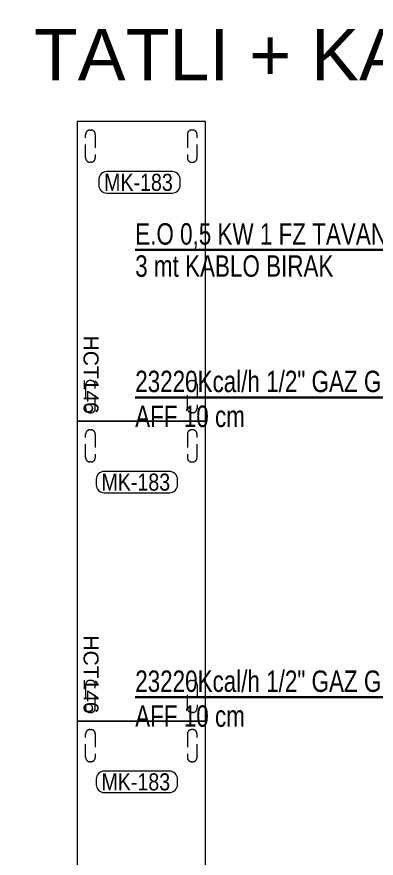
# Model space of a CAD drawing. Extents: x -5598 to 26293, y -3808 to 13850.
# Drawn here: x -1778.1 to -1610.3, y 2855 to 3247.9 of the extents above; entities that cross this region are included whole.
import ezdxf
from ezdxf.enums import TextEntityAlignment as Align

# ---------------------------------------------------------------- set-up
doc = ezdxf.new("R2010")
doc.units = 0
doc.header["$LTSCALE"] = 100
doc.header["$MEASUREMENT"] = 0
doc.linetypes.add('HIDDEN', pattern=[0.375, 0.25, -0.125])
for name, color, linetype, lineweight in [('AD', 5, 'Continuous', 9), ('AK', 7, 'Continuous', 15), ('AP', 6, 'Continuous', 15)]:
    doc.layers.add(name, color=color, linetype=linetype, lineweight=lineweight)
doc.layers.add('AKPOZ', color=4, linetype='Continuous', lineweight=5, transparency=0.5)
doc.layers.add('MAKPA ELEKTRIK', color=7, linetype='Continuous', lineweight=30, true_color=0x93039a)
doc.layers.add('MAKPA GAZ', color=7, linetype='Continuous', lineweight=30, true_color=0x046a38)
doc.layers.add('OLCU DIS', color=7, linetype='Continuous')
doc.styles.add('MAKPA TESISAT', font='arial.ttf', dxfattribs={"height": 10})
doc.styles.add('olcu', font='romans.shx', dxfattribs={"width": 0.5})
doc.styles.add('POZ TEXT', font='ARIALN.TTF', dxfattribs={"height": 8})
doc.styles.get("Standard").update_dxf_attribs({"font": 'arial.ttf'})
doc.dimstyles.new('1-200', dxfattribs={"dimtxt": 40, "dimasz": 2, "dimexe": 0, "dimexo": 0, "dimgap": 10, "dimtad": 1, "dimdec": 4, "dimrnd": 0.1, "dimzin": 9, "dimdsep": 46, "dimtxsty": 'olcu', "dimblk1": 'SOL', "dimblk2": 'SAG', "dimsah": 1, "dimcen": 0, "dimse1": 1, "dimse2": 1, "dimclre": 13, "dimadec": 0, "dimazin": 0, "dimtfac": 1, "dimtdec": 4, "dimtix": 1, "dimtmove": 2, "dimatfit": 2, "dimldrblk": 'SOL', "dimfxl": 0, "dimtolj": 1, "dimarcsym": 0})

# ---------------------------------------------------------------- blocks, each defined once
blk = doc.blocks.new('SOL')
at = {"color": 0}
for p, q in [((0, 30), (0, -6.96)), ((7.58, 0), (-6.97, 0))]:
    blk.add_line(p, q, dxfattribs=at)
blk.add_circle((0, 0), 3, dxfattribs=at)
blk = doc.blocks.new('SAG')
at = {"color": 0}
for p, q in [((0, -30), (0, 6.96)), ((7.58, 0), (-6.97, 0))]:
    blk.add_line(p, q, dxfattribs=at)
blk.add_circle((0, 0), 3, dxfattribs=at)
blk = doc.blocks.new('*D332')
at = {"layer": 'OLCU DIS', "color": 0, "lineweight": -2, "transparency": 16777216}
blk.add_line((21268, -935), (-2968, -935), dxfattribs=at)
at = {"layer": 'OLCU DIS', "color": 0, "lineweight": -2, "transparency": 16777216, "xscale": 2, "yscale": 2, "zscale": 2, "rotation": 180}
blk.add_blockref('SAG', (-2970, -935), dxfattribs=at)
at = {"layer": 'OLCU DIS', "color": 0, "lineweight": -2, "transparency": 16777216, "xscale": 2, "yscale": 2, "zscale": 2}
blk.add_blockref('SOL', (21270, -935), dxfattribs=at)
at = {"layer": 'OLCU DIS', "color": 0, "transparency": 16777216, "insert": (9295.64, -905), "char_height": 40, "attachment_point": 5, "style": 'olcu'}
blk.add_mtext('\\A1;24240', dxfattribs=at)
blk = doc.blocks.new('HCT146')
at = {"layer": 'AD', "linetype": 'HIDDEN', "ltscale": 0.25}
for points in [[(6, -9.45), (17, -9.45, 0.414214), (19, -7.45), (19, -6.95, 0.414214), (17, -4.95), (6, -4.95, 0.414214), (4, -6.95), (4, -7.45, 0.414214)], [(134, -9.45), (123, -9.45, -0.414214), (121, -7.45), (121, -6.95, -0.414214), (123, -4.95), (134, -4.95, -0.414214), (136, -6.95), (136, -7.45, -0.414214)], [(6, -52.45), (17, -52.45, -0.414214), (19, -54.45), (19, -54.95, -0.414214), (17, -56.95), (6, -56.95, -0.414214), (4, -54.95), (4, -54.45, -0.414214)], [(134, -52.45), (123, -52.45, 0.414214), (121, -54.45), (121, -54.95, 0.414214), (123, -56.95), (134, -56.95, 0.414214), (136, -54.95), (136, -54.45, 0.414214)]]:
    blk.add_lwpolyline(points, format="xyb", close=True, dxfattribs=at)
at = {"layer": 'AK'}
blk.add_lwpolyline([(0, -60.95), (140, -60.95), (140, -0.95), (0, -0.95)], close=True, dxfattribs=at)
at = {"layer": 'AKPOZ'}
blk.add_text('HCT146', height=7.02, dxfattribs=at).set_placement((100, -57.95))
blk = doc.blocks.new('POZ_X')
at = {"layer": 'AP'}
blk.add_lwpolyline([(12.75, 10), (-17.75, 10, 0.414214), (-21.5, 6.25), (-21.5, 3.75, 0.414214), (-17.75, 0), (12.75, 0, 0.414214), (16.5, 3.75), (16.5, 6.25, 0.414214)], format="xyb", close=True, dxfattribs=at)
at = {"layer": 'AP', "style": 'POZ TEXT'}
blk.add_attdef('POZ_NO', text='', height=8, dxfattribs=at).set_placement((-3, 5), align=Align.MIDDLE_CENTER)
at = {"layer": 'AP', "style": 'POZ TEXT', "flags": 1}
blk.add_attdef('URUN_ADI', text='', height=7, dxfattribs=at).set_placement((-3, -4.34), align=Align.MIDDLE_CENTER)

msp = doc.modelspace()

# ---------------------------------------------------------------- linework, layer by layer
at = {"layer": 'MAKPA ELEKTRIK'}
msp.add_line((-1722.8644, 3139.04605), (-1572.8644, 3139.04605), dxfattribs=at)
at = {"layer": 'MAKPA GAZ'}
for p, q in [((-1572.8644, 3070.15583), (-1722.8644, 3070.15583)), ((-1572.8644, 2930.15583), (-1722.8644, 2930.15583))]:
    msp.add_line(p, q, dxfattribs=at)

# ---------------------------------------------------------------- block references
at = {"layer": 'AK', "rotation": 270}
for p in [(-1689.04605, 3199.04605), (-1689.04605, 3059.04605), (-1689.04605, 2919.04605)]:
    msp.add_blockref('HCT146', p, dxfattribs=at)
at = {"layer": 'AP', "ltscale": 6}
for p in [(-1718.34628, 3165.63712), (-1719.58583, 3025.63712), (-1719.58583, 2885.63712)]:
    msp.add_blockref('POZ_X', p, dxfattribs=at).add_auto_attribs({'POZ_NO': 'MK-183'})

# ---------------------------------------------------------------- texts
at = {"layer": 'AP', "color": 1}
msp.add_text('TATLI + KAHVALTI', height=24, dxfattribs=at).set_placement((-1770.16248, 3218.22866))
at = {"layer": 'MAKPA ELEKTRIK', "style": 'MAKPA TESISAT', "width": 0.75}
for s, p in [('E.O 0,5 KW 1 FZ TAVANDAN', (-1722.8644, 3141.54605)), ('3 mt KABLO BIRAK', (-1722.8644, 3126.54605))]:
    msp.add_text(s, height=10.00188, dxfattribs=at).set_placement(p)
at = {"layer": 'MAKPA GAZ', "style": 'MAKPA TESISAT', "width": 0.75}
for s, p in [('23220Kcal/h 1/2" GAZ GIRISI', (-1722.8644, 3072.65583)), ('AFF 10 cm', (-1722.8644, 3056.36023)), ('23220Kcal/h 1/2" GAZ GIRISI', (-1722.8644, 2932.65583)), ('AFF 10 cm', (-1722.8644, 2916.36023))]:
    msp.add_text(s, height=10.00188, dxfattribs=at).set_placement(p)

# ---------------------------------------------------------------- dimensions: what is measured, and where the dimension line sits
at = {"layer": 'OLCU DIS', "color": 7}
dim = msp.add_linear_dim(base=(-2970, -935), p1=(21270, -635), p2=(-2970, 7535), dimstyle='1-200', dxfattribs=at)
dim.commit()
dim.dimension.update_dxf_attribs({"geometry": '*D332', "text_midpoint": (9295.63768, -905), "dimtype": 160})

doc.saveas('drawing.dxf')
